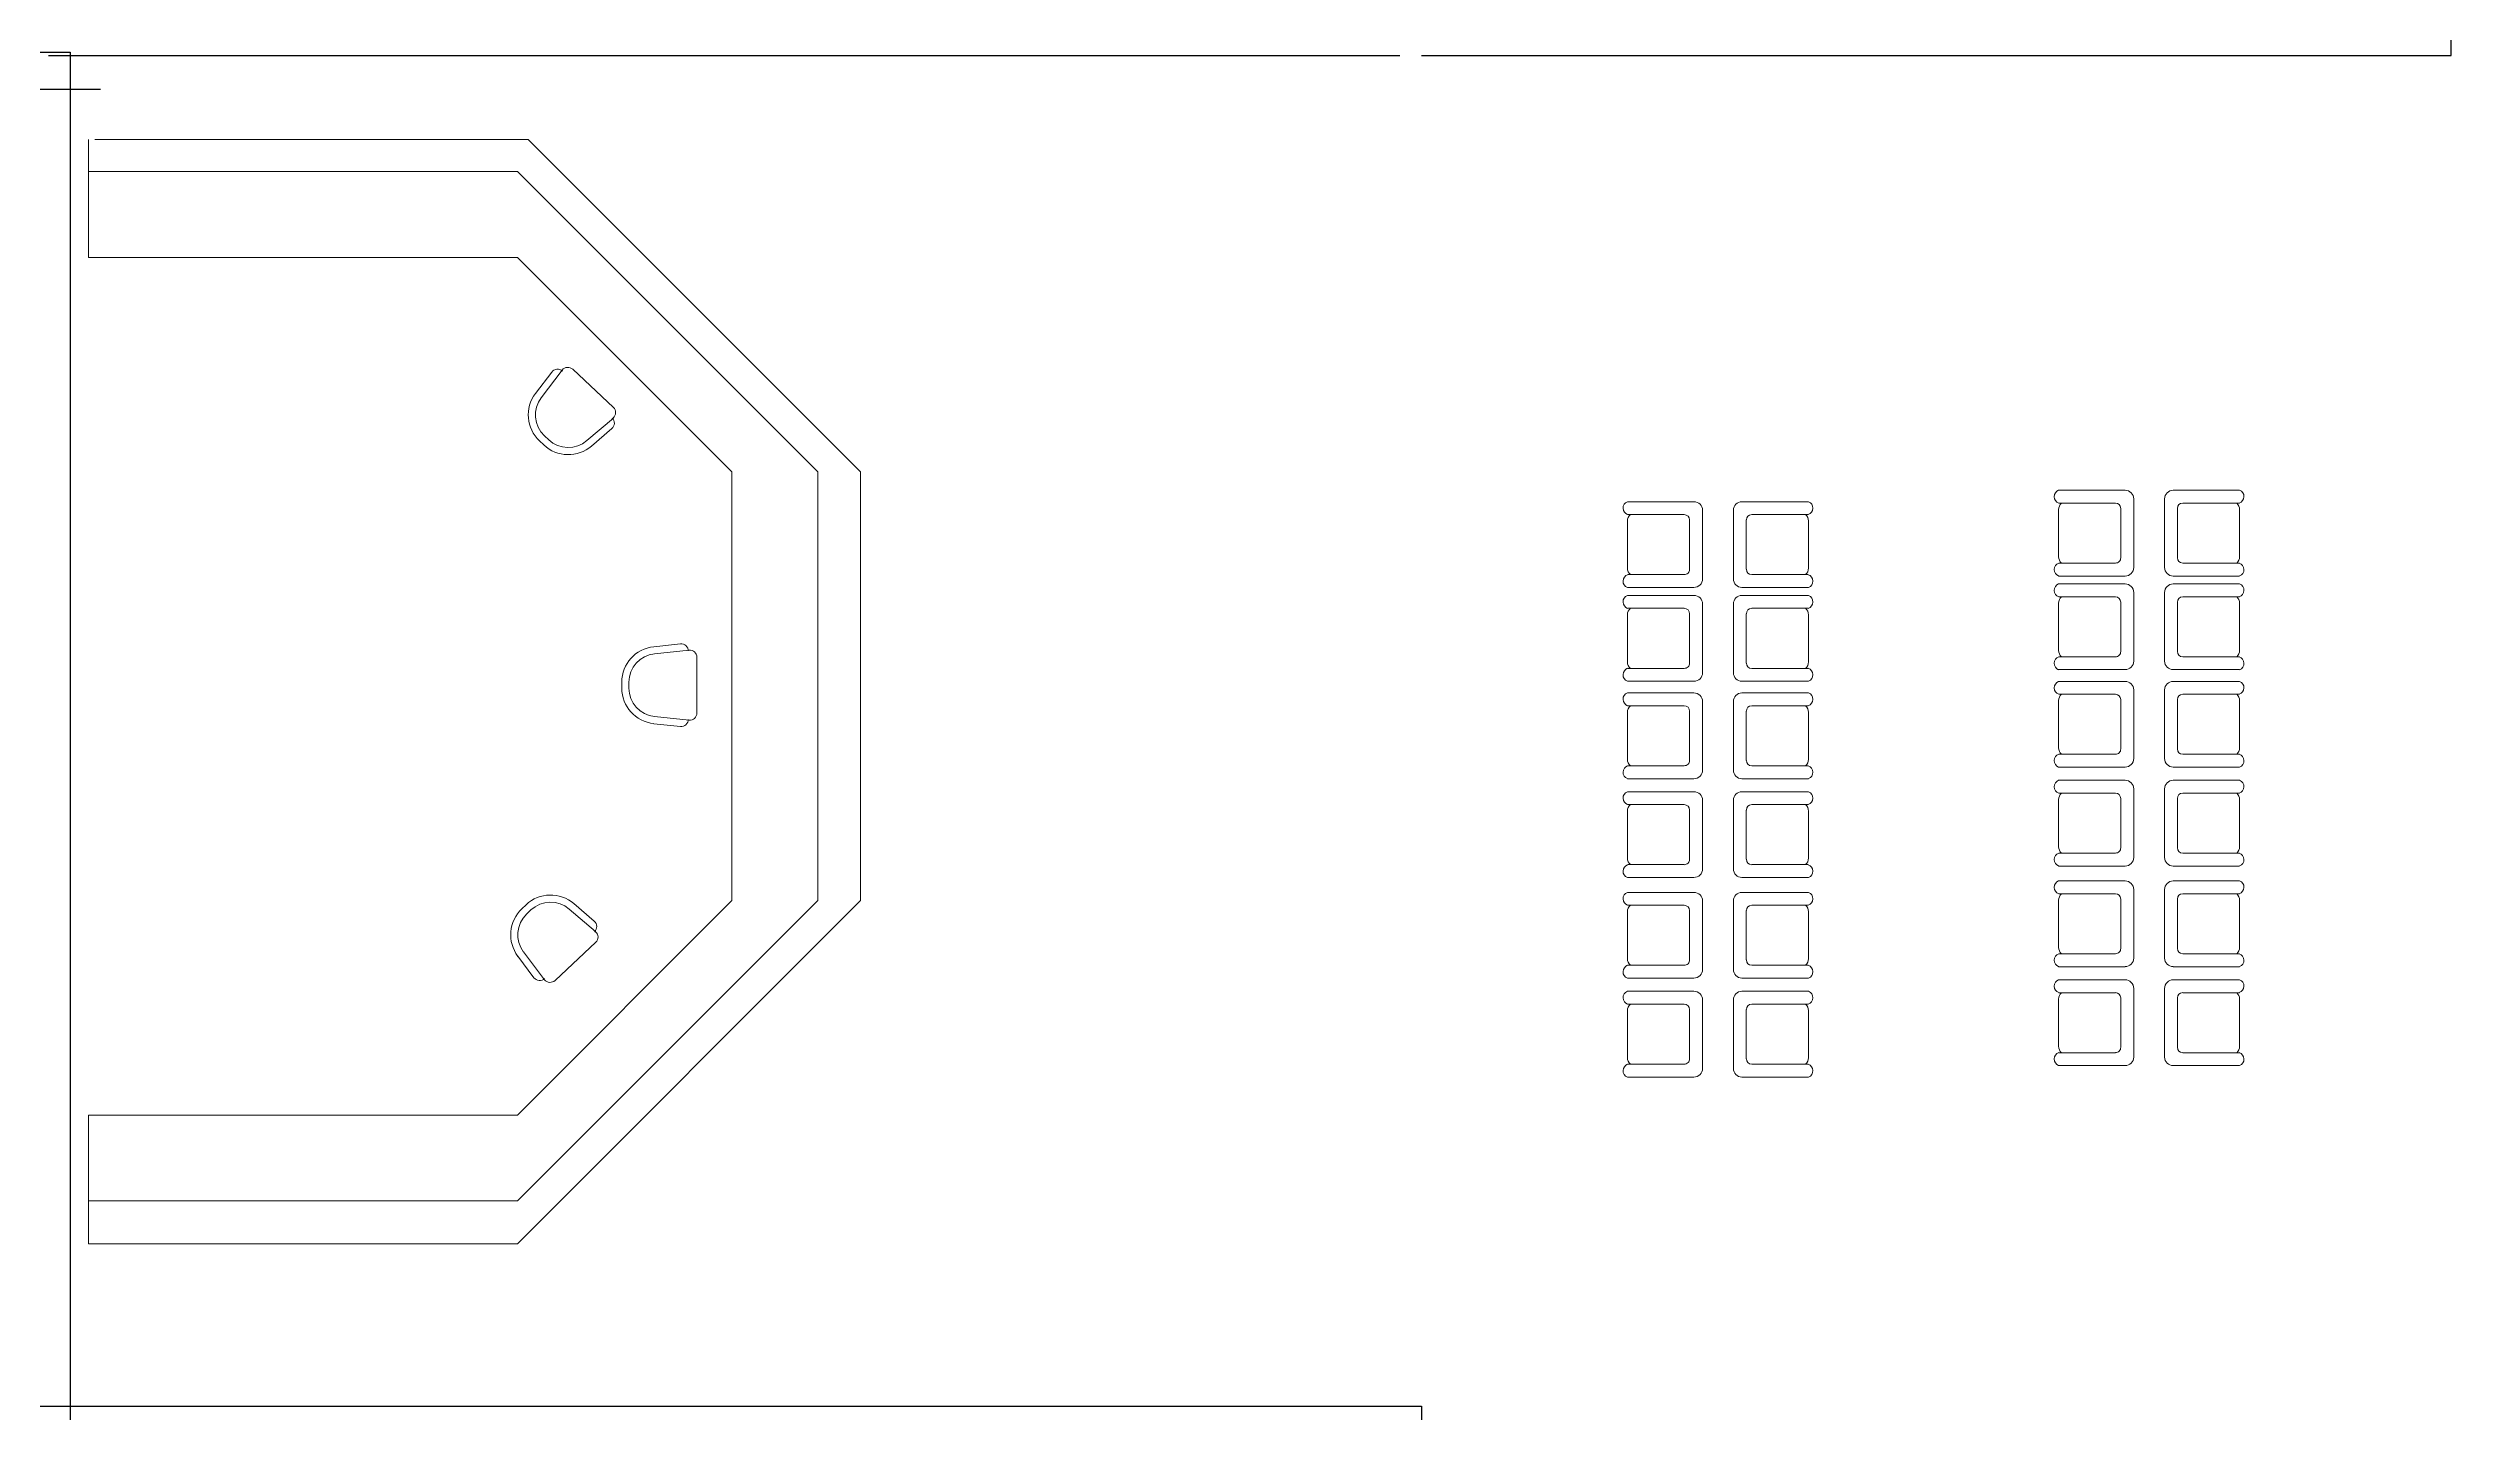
# Model space of a CAD drawing. Extents: x -3700 to 3801, y 313 to 399.
# Drawn here: x 94.27 to 111.22, y 367.84 to 377.37 of the extents above; entities that cross this region are included whole.
import ezdxf
from ezdxf import colors
from ezdxf.entities.mleader import LeaderData, LeaderLine
from ezdxf.math import Vec2, Vec3

# ---------------------------------------------------------------- set-up
doc = ezdxf.new("R2010")
doc.units = 0
doc.header["$LTSCALE"] = 0.15
for name, color, linetype in [('0 sockets', 252, 'Continuous'), ('0 WIRINF', 2, 'Continuous'), ('bound', 252, 'Continuous')]:
    doc.layers.add(name, color=color, linetype=linetype)
for name, color, linetype, lineweight in [('anal', 252, 'Continuous', 20), ('FUR', 252, 'Continuous', 9), ('wall', 252, 'Continuous', 30)]:
    doc.layers.add(name, color=color, linetype=linetype, lineweight=lineweight)

# ---------------------------------------------------------------- blocks, each defined once
blk = doc.blocks.new('ARCH')
at = {"layer": 'anal'}
for p, q in [((94.554, 375.912), (94.554, 376.737)), ((94.6, 376.737), (97.629, 376.737)), ((99.954, 374.412), (97.629, 376.737)), ((97.554, 376.512), (94.554, 376.512)), ((97.554, 376.512), (99.654, 374.412)), ((97.554, 375.912), (94.554, 375.912)), ((99.054, 374.412), (97.554, 375.912)), ((99.054, 371.412), (99.054, 374.412)), ((99.654, 371.412), (99.654, 374.412)), ((99.954, 371.412), (99.954, 374.412)), ((99.954, 371.412), (97.554, 369.012)), ((99.654, 371.412), (97.554, 369.312)), ((97.554, 369.912), (99.054, 371.412)), ((97.554, 369.912), (94.554, 369.912)), ((94.554, 369.012), (94.554, 369.912)), ((97.554, 369.312), (94.554, 369.312)), ((97.554, 369.012), (94.554, 369.012))]:
    blk.add_line(p, q, dxfattribs=at)
at = {"layer": 'bound', "color": 2}
blk.add_lwpolyline([(91.902, 377.348), (94.426, 377.348), (94.426, 312.722), (-14.994, 312.722), (-14.994, 377.09), (94.639, 377.09)], dxfattribs=at)
at = {"layer": 'FUR'}
for p, q in [((98.226, 374.862), (97.941, 375.13)), ((97.794, 375.11), (97.681, 374.96)), ((97.867, 375.124), (97.721, 374.93)), ((98.225, 374.788), (98.04, 374.63)), ((97.709, 374.628), (97.738, 374.6)), ((97.743, 374.664), (97.773, 374.636)), ((98.215, 374.714), (98.072, 374.592)), ((108.796, 374.283), (108.331, 374.283)), ((109.132, 374.283), (109.597, 374.283)), ((105.781, 374.203), (105.316, 374.203)), ((105.713, 374.113), (105.318, 374.113)), ((105.841, 373.663), (105.841, 374.143)), ((106.057, 373.663), (106.057, 374.143)), ((106.117, 374.203), (106.582, 374.203)), ((106.185, 374.113), (106.58, 374.113)), ((108.331, 374.148), (108.331, 373.818)), ((108.728, 374.193), (108.333, 374.193)), ((108.766, 373.811), (108.766, 374.156)), ((108.856, 373.743), (108.856, 374.223)), ((109.072, 373.743), (109.072, 374.223)), ((109.162, 373.811), (109.162, 374.156)), ((109.199, 374.193), (109.595, 374.193)), ((109.597, 374.148), (109.597, 373.818)), ((105.316, 374.068), (105.316, 373.738)), ((105.751, 373.73), (105.751, 374.075)), ((106.147, 373.73), (106.147, 374.075)), ((106.582, 374.068), (106.582, 373.738)), ((108.333, 373.773), (108.728, 373.773)), ((109.595, 373.773), (109.199, 373.773)), ((105.316, 373.603), (105.781, 373.603)), ((105.318, 373.693), (105.713, 373.693)), ((106.582, 373.603), (106.117, 373.603)), ((106.58, 373.693), (106.185, 373.693)), ((108.331, 373.683), (108.796, 373.683)), ((108.796, 373.628), (108.331, 373.628)), ((109.597, 373.683), (109.132, 373.683)), ((109.132, 373.628), (109.597, 373.628)), ((105.781, 373.547), (105.316, 373.547)), ((105.713, 373.457), (105.318, 373.457)), ((105.841, 373.007), (105.841, 373.487)), ((106.057, 373.007), (106.057, 373.487)), ((106.117, 373.547), (106.582, 373.547)), ((106.185, 373.457), (106.58, 373.457)), ((108.331, 373.493), (108.331, 373.163)), ((108.728, 373.538), (108.333, 373.538)), ((108.766, 373.155), (108.766, 373.5)), ((108.856, 373.088), (108.856, 373.568)), ((109.072, 373.088), (109.072, 373.568)), ((109.162, 373.155), (109.162, 373.5)), ((109.199, 373.538), (109.595, 373.538)), ((109.597, 373.493), (109.597, 373.163)), ((105.316, 373.412), (105.316, 373.082)), ((105.751, 373.074), (105.751, 373.419)), ((106.147, 373.074), (106.147, 373.419)), ((106.582, 373.412), (106.582, 373.082)), ((98.694, 373.208), (98.507, 373.188)), ((98.755, 373.165), (98.513, 373.139)), ((98.809, 372.724), (98.809, 373.115)), ((108.333, 373.118), (108.728, 373.118)), ((109.595, 373.118), (109.199, 373.118)), ((98.284, 372.94), (98.284, 372.899)), ((98.334, 372.94), (98.334, 372.899)), ((105.316, 372.947), (105.781, 372.947)), ((105.318, 373.037), (105.713, 373.037)), ((106.582, 372.947), (106.117, 372.947)), ((106.58, 373.037), (106.185, 373.037)), ((108.331, 373.028), (108.796, 373.028)), ((108.796, 372.946), (108.331, 372.946)), ((109.597, 373.028), (109.132, 373.028)), ((109.132, 372.946), (109.597, 372.946)), ((105.781, 372.865), (105.316, 372.865)), ((105.713, 372.775), (105.318, 372.775)), ((105.841, 372.325), (105.841, 372.805)), ((106.057, 372.325), (106.057, 372.805)), ((106.117, 372.865), (106.582, 372.865)), ((106.185, 372.775), (106.58, 372.775)), ((108.331, 372.811), (108.331, 372.481)), ((108.728, 372.856), (108.333, 372.856)), ((108.766, 372.473), (108.766, 372.818)), ((108.856, 372.406), (108.856, 372.886)), ((109.072, 372.406), (109.072, 372.886)), ((109.162, 372.473), (109.162, 372.818)), ((109.199, 372.856), (109.595, 372.856)), ((109.597, 372.811), (109.597, 372.481)), ((98.694, 372.63), (98.507, 372.65)), ((98.755, 372.674), (98.513, 372.7)), ((105.316, 372.73), (105.316, 372.4)), ((105.751, 372.393), (105.751, 372.738)), ((106.147, 372.393), (106.147, 372.738)), ((106.582, 372.73), (106.582, 372.4)), ((108.333, 372.436), (108.728, 372.436)), ((109.595, 372.436), (109.199, 372.436)), ((105.316, 372.265), (105.781, 372.265)), ((105.318, 372.355), (105.713, 372.355)), ((106.582, 372.265), (106.117, 372.265)), ((106.58, 372.355), (106.185, 372.355)), ((108.331, 372.346), (108.796, 372.346)), ((108.796, 372.254), (108.331, 372.254)), ((109.597, 372.346), (109.132, 372.346)), ((109.132, 372.254), (109.597, 372.254)), ((105.781, 372.174), (105.316, 372.174)), ((105.713, 372.084), (105.318, 372.084)), ((105.841, 371.634), (105.841, 372.114)), ((106.057, 371.634), (106.057, 372.114)), ((106.117, 372.174), (106.582, 372.174)), ((106.185, 372.084), (106.58, 372.084)), ((108.331, 372.119), (108.331, 371.789)), ((108.728, 372.164), (108.333, 372.164)), ((108.766, 371.782), (108.766, 372.127)), ((108.856, 371.714), (108.856, 372.194)), ((109.072, 371.714), (109.072, 372.194)), ((109.162, 371.782), (109.162, 372.127)), ((109.199, 372.164), (109.595, 372.164)), ((109.597, 372.119), (109.597, 371.789)), ((105.316, 372.039), (105.316, 371.709)), ((105.751, 371.701), (105.751, 372.046)), ((106.147, 371.701), (106.147, 372.046)), ((106.582, 372.039), (106.582, 371.709)), ((108.333, 371.744), (108.728, 371.744)), ((109.595, 371.744), (109.199, 371.744)), ((105.316, 371.574), (105.781, 371.574)), ((105.318, 371.664), (105.713, 371.664)), ((106.582, 371.574), (106.117, 371.574)), ((106.58, 371.664), (106.185, 371.664)), ((108.331, 371.654), (108.796, 371.654)), ((109.597, 371.654), (109.132, 371.654)), ((105.781, 371.47), (105.316, 371.47)), ((105.841, 370.93), (105.841, 371.41)), ((106.057, 370.93), (106.057, 371.41)), ((106.117, 371.47), (106.582, 371.47)), ((108.796, 371.55), (108.331, 371.55)), ((108.331, 371.415), (108.331, 371.085)), ((108.728, 371.46), (108.333, 371.46)), ((108.766, 371.078), (108.766, 371.423)), ((108.856, 371.01), (108.856, 371.49)), ((109.072, 371.01), (109.072, 371.49)), ((109.132, 371.55), (109.597, 371.55)), ((109.162, 371.078), (109.162, 371.423)), ((109.199, 371.46), (109.595, 371.46)), ((109.597, 371.415), (109.597, 371.085)), ((97.585, 371.355), (97.615, 371.383)), ((97.619, 371.319), (97.649, 371.347)), ((98.101, 371.195), (97.916, 371.353)), ((98.091, 371.269), (97.949, 371.391)), ((105.316, 371.335), (105.316, 371.005)), ((105.713, 371.38), (105.318, 371.38)), ((105.751, 370.997), (105.751, 371.342)), ((106.147, 370.997), (106.147, 371.342)), ((106.185, 371.38), (106.58, 371.38)), ((106.582, 371.335), (106.582, 371.005)), ((98.102, 371.121), (97.817, 370.853)), ((97.67, 370.873), (97.557, 371.023)), ((97.744, 370.859), (97.597, 371.053)), ((105.318, 370.96), (105.713, 370.96)), ((106.58, 370.96), (106.185, 370.96)), ((108.331, 370.95), (108.796, 370.95)), ((108.333, 371.04), (108.728, 371.04)), ((109.597, 370.95), (109.132, 370.95)), ((109.595, 371.04), (109.199, 371.04)), ((105.316, 370.87), (105.781, 370.87)), ((105.781, 370.778), (105.316, 370.778)), ((106.582, 370.87), (106.117, 370.87)), ((106.117, 370.778), (106.582, 370.778)), ((108.796, 370.858), (108.331, 370.858)), ((108.331, 370.723), (108.331, 370.393)), ((108.728, 370.768), (108.333, 370.768)), ((108.766, 370.386), (108.766, 370.731)), ((108.856, 370.318), (108.856, 370.798)), ((109.072, 370.318), (109.072, 370.798)), ((109.132, 370.858), (109.597, 370.858)), ((109.162, 370.386), (109.162, 370.731)), ((109.199, 370.768), (109.595, 370.768)), ((109.597, 370.723), (109.597, 370.393)), ((105.316, 370.643), (105.316, 370.313)), ((105.713, 370.688), (105.318, 370.688)), ((105.751, 370.305), (105.751, 370.65)), ((105.841, 370.238), (105.841, 370.718)), ((106.057, 370.238), (106.057, 370.718)), ((106.147, 370.305), (106.147, 370.65)), ((106.185, 370.688), (106.58, 370.688)), ((106.582, 370.643), (106.582, 370.313)), ((105.318, 370.268), (105.713, 370.268)), ((106.58, 370.268), (106.185, 370.268)), ((108.331, 370.258), (108.796, 370.258)), ((108.333, 370.348), (108.728, 370.348)), ((109.597, 370.258), (109.132, 370.258)), ((109.595, 370.348), (109.199, 370.348)), ((105.316, 370.178), (105.781, 370.178)), ((106.582, 370.178), (106.117, 370.178))]:
    blk.add_line(p, q, dxfattribs=at)
for centre, radius, start, end in [((97.834, 375.08), 0.05, 46.7453, 142.8883), ((97.907, 375.093), 0.05, 46.7453, 141.715), ((97.88, 374.81), 0.25, 142.8883, 226.7453), ((97.88, 374.81), 0.2, 142.8883, 226.7453), ((98.182, 374.752), 0.05, 310.6023, 46.7453), ((98.191, 374.826), 0.05, 311.7756, 46.7453), ((97.91, 374.782), 0.2, 226.7453, 310.6023), ((97.91, 374.782), 0.25, 226.7453, 310.6023), ((98.534, 372.94), 0.25, 96.143, 180), ((98.534, 372.94), 0.2, 96.143, 180), ((98.699, 373.159), 0.05, 0, 96.143), ((98.759, 373.115), 0.05, 0, 94.9697), ((98.534, 372.899), 0.25, 180, 263.857), ((98.534, 372.899), 0.2, 180, 263.857), ((98.699, 372.68), 0.05, 263.857, 0), ((98.759, 372.724), 0.05, 265.0303, 0), ((97.786, 371.201), 0.25, 49.3977, 133.2547), ((97.786, 371.201), 0.2, 49.3977, 133.2547), ((97.757, 371.173), 0.25, 133.2547, 217.1117), ((97.757, 371.173), 0.2, 133.2547, 217.1117), ((98.059, 371.231), 0.05, 313.2547, 49.3977), ((98.068, 371.157), 0.05, 313.2547, 48.2244), ((97.71, 370.903), 0.05, 217.1117, 313.2547), ((97.783, 370.89), 0.05, 218.285, 313.2547)]:
    blk.add_arc(centre, radius, start, end, dxfattribs=at)
for centre, major_axis, start_param, end_param in [((108.348, 374.239), (-0.0339, 0.0339), 5.87299, 8.310278), ((108.796, 374.223), (-0.0424, 0.0424), 3.926991, 5.497787), ((105.333, 374.158), (-0.0339, 0.0339), 5.87299, 8.310278), ((105.376, 374.068), (-0.0424, 0.0424), 6.220521, 7.068583), ((105.713, 374.075), (-0.0265, 0.0265), 3.926991, 5.497787), ((105.781, 374.143), (-0.0424, 0.0424), 3.926991, 5.497787), ((108.391, 374.148), (-0.0424, 0.0424), 6.220521, 7.068583), ((108.728, 374.156), (-0.0265, 0.0265), 3.926991, 5.497787), ((108.348, 373.728), (-0.0339, -0.0339), 4.256093, 6.69338), ((108.391, 373.818), (-0.0424, -0.0424), -0.785398, 0.062664), ((108.728, 373.811), (-0.0265, 0.0265), 2.356194, 3.926991), ((105.333, 373.647), (-0.0339, -0.0339), 4.256093, 6.69338), ((105.376, 373.738), (-0.0424, -0.0424), -0.785398, 0.062664), ((105.713, 373.73), (-0.0265, 0.0265), 2.356194, 3.926991), ((105.781, 373.663), (-0.0424, -0.0424), 0.785398, 2.356194), ((108.348, 373.583), (-0.0339, 0.0339), 5.87299, 8.310278), ((108.796, 373.743), (-0.0424, -0.0424), 0.785398, 2.356194), ((108.796, 373.568), (-0.0424, 0.0424), 3.926991, 5.497787), ((105.333, 373.502), (-0.0339, 0.0339), 5.87299, 8.310278), ((105.376, 373.412), (-0.0424, 0.0424), 6.220521, 7.068583), ((105.713, 373.419), (-0.0265, 0.0265), 3.926991, 5.497787), ((105.781, 373.487), (-0.0424, 0.0424), 3.926991, 5.497787), ((108.391, 373.493), (-0.0424, 0.0424), 6.220521, 7.068583), ((108.728, 373.5), (-0.0265, 0.0265), 3.926991, 5.497787), ((108.348, 373.072), (-0.0339, -0.0339), 4.256093, 6.69338), ((108.391, 373.163), (-0.0424, -0.0424), -0.785398, 0.062664), ((108.728, 373.155), (-0.0265, 0.0265), 2.356194, 3.926991), ((105.333, 372.992), (-0.0339, -0.0339), 4.256093, 6.69338), ((105.376, 373.082), (-0.0424, -0.0424), -0.785398, 0.062664), ((105.713, 373.074), (-0.0265, 0.0265), 2.356194, 3.926991), ((105.781, 373.007), (-0.0424, -0.0424), 0.785398, 2.356194), ((108.348, 372.901), (-0.0339, 0.0339), 5.87299, 8.310278), ((108.796, 373.088), (-0.0424, -0.0424), 0.785398, 2.356194), ((108.796, 372.886), (-0.0424, 0.0424), 3.926991, 5.497787), ((105.333, 372.821), (-0.0339, 0.0339), 5.87299, 8.310278), ((105.376, 372.73), (-0.0424, 0.0424), 6.220521, 7.068583), ((105.713, 372.738), (-0.0265, 0.0265), 3.926991, 5.497787), ((105.781, 372.805), (-0.0424, 0.0424), 3.926991, 5.497787), ((108.391, 372.811), (-0.0424, 0.0424), 6.220521, 7.068583), ((108.728, 372.818), (-0.0265, 0.0265), 3.926991, 5.497787), ((108.348, 372.391), (-0.0339, -0.0339), 4.256093, 6.69338), ((108.391, 372.481), (-0.0424, -0.0424), -0.785398, 0.062664), ((108.728, 372.473), (-0.0265, 0.0265), 2.356194, 3.926991), ((105.333, 372.31), (-0.0339, -0.0339), 4.256093, 6.69338), ((105.376, 372.4), (-0.0424, -0.0424), -0.785398, 0.062664), ((105.713, 372.393), (-0.0265, 0.0265), 2.356194, 3.926991), ((105.781, 372.325), (-0.0424, -0.0424), 0.785398, 2.356194), ((108.348, 372.209), (-0.0339, 0.0339), 5.87299, 8.310278), ((108.796, 372.406), (-0.0424, -0.0424), 0.785398, 2.356194), ((108.796, 372.194), (-0.0424, 0.0424), 3.926991, 5.497787), ((105.333, 372.129), (-0.0339, 0.0339), 5.87299, 8.310278), ((105.376, 372.039), (-0.0424, 0.0424), 6.220521, 7.068583), ((105.713, 372.046), (-0.0265, 0.0265), 3.926991, 5.497787), ((105.781, 372.114), (-0.0424, 0.0424), 3.926991, 5.497787), ((108.391, 372.119), (-0.0424, 0.0424), 6.220521, 7.068583), ((108.728, 372.127), (-0.0265, 0.0265), 3.926991, 5.497787), ((108.348, 371.699), (-0.0339, -0.0339), 4.256093, 6.69338), ((108.391, 371.789), (-0.0424, -0.0424), -0.785398, 0.062664), ((108.728, 371.782), (-0.0265, 0.0265), 2.356194, 3.926991), ((105.333, 371.618), (-0.0339, -0.0339), 4.256093, 6.69338), ((105.376, 371.709), (-0.0424, -0.0424), -0.785398, 0.062664), ((105.713, 371.701), (-0.0265, 0.0265), 2.356194, 3.926991), ((105.781, 371.634), (-0.0424, -0.0424), 0.785398, 2.356194), ((108.796, 371.714), (-0.0424, -0.0424), 0.785398, 2.356194), ((105.333, 371.425), (-0.0339, 0.0339), 5.87299, 8.310278), ((105.781, 371.41), (-0.0424, 0.0424), 3.926991, 5.497787), ((108.348, 371.506), (-0.0339, 0.0339), 5.87299, 8.310278), ((108.391, 371.415), (-0.0424, 0.0424), 6.220521, 7.068583), ((108.728, 371.423), (-0.0265, 0.0265), 3.926991, 5.497787), ((108.796, 371.49), (-0.0424, 0.0424), 3.926991, 5.497787), ((105.376, 371.335), (-0.0424, 0.0424), 6.220521, 7.068583), ((105.713, 371.342), (-0.0265, 0.0265), 3.926991, 5.497787), ((108.391, 371.085), (-0.0424, -0.0424), -0.785398, 0.062664), ((108.728, 371.078), (-0.0265, 0.0265), 2.356194, 3.926991), ((105.333, 370.914), (-0.0339, -0.0339), 4.256093, 6.69338), ((105.376, 371.005), (-0.0424, -0.0424), -0.785398, 0.062664), ((105.713, 370.997), (-0.0265, 0.0265), 2.356194, 3.926991), ((105.781, 370.93), (-0.0424, -0.0424), 0.785398, 2.356194), ((108.348, 370.995), (-0.0339, -0.0339), 4.256093, 6.69338), ((108.796, 371.01), (-0.0424, -0.0424), 0.785398, 2.356194), ((105.333, 370.733), (-0.0339, 0.0339), 5.87299, 8.310278), ((105.781, 370.718), (-0.0424, 0.0424), 3.926991, 5.497787), ((108.348, 370.814), (-0.0339, 0.0339), 5.87299, 8.310278), ((108.391, 370.723), (-0.0424, 0.0424), 6.220521, 7.068583), ((108.728, 370.731), (-0.0265, 0.0265), 3.926991, 5.497787), ((108.796, 370.798), (-0.0424, 0.0424), 3.926991, 5.497787), ((105.376, 370.643), (-0.0424, 0.0424), 6.220521, 7.068583), ((105.713, 370.65), (-0.0265, 0.0265), 3.926991, 5.497787), ((108.391, 370.393), (-0.0424, -0.0424), -0.785398, 0.062664), ((108.728, 370.386), (-0.0265, 0.0265), 2.356194, 3.926991), ((105.333, 370.222), (-0.0339, -0.0339), 4.256093, 6.69338), ((105.376, 370.313), (-0.0424, -0.0424), -0.785398, 0.062664), ((105.713, 370.305), (-0.0265, 0.0265), 2.356194, 3.926991), ((105.781, 370.238), (-0.0424, -0.0424), 0.785398, 2.356194), ((108.348, 370.303), (-0.0339, -0.0339), 4.256093, 6.69338), ((108.796, 370.318), (-0.0424, -0.0424), 0.785398, 2.356194)]:
    blk.add_ellipse(centre, major_axis=major_axis, ratio=1, start_param=start_param, end_param=end_param, dxfattribs=at)
at = {"layer": 'FUR', "extrusion": (0, 0, -1)}
for centre, major_axis, start_param, end_param in [((109.132, 374.223), (-0.0424, -0.0424), 0.785398, 2.356194), ((109.579, 374.239), (-0.0339, -0.0339), 2.731397, 5.168685), ((106.117, 374.143), (-0.0424, -0.0424), 0.785398, 2.356194), ((106.185, 374.075), (-0.0265, 0.0265), -0.785398, 0.785398), ((106.522, 374.068), (-0.0424, -0.0424), 3.078929, 3.926991), ((106.565, 374.158), (-0.0339, -0.0339), 2.731397, 5.168685), ((109.199, 374.156), (-0.0265, 0.0265), -0.785398, 0.785398), ((109.537, 374.148), (-0.0424, -0.0424), 3.078929, 3.926991), ((109.199, 373.811), (-0.0265, 0.0265), 3.926991, 5.497787), ((109.537, 373.818), (-0.0424, 0.0424), 2.356194, 3.204257), ((109.579, 373.728), (-0.0339, 0.0339), 1.1145, 3.551788), ((106.117, 373.663), (-0.0424, 0.0424), 3.926991, 5.497787), ((106.185, 373.73), (-0.0265, 0.0265), 3.926991, 5.497787), ((106.522, 373.738), (-0.0424, 0.0424), 2.356194, 3.204257), ((106.565, 373.647), (-0.0339, 0.0339), 1.1145, 3.551788), ((109.132, 373.743), (-0.0424, 0.0424), 3.926991, 5.497787), ((109.132, 373.568), (-0.0424, -0.0424), 0.785398, 2.356194), ((109.579, 373.583), (-0.0339, -0.0339), 2.731397, 5.168685), ((106.117, 373.487), (-0.0424, -0.0424), 0.785398, 2.356194), ((106.185, 373.419), (-0.0265, 0.0265), -0.785398, 0.785398), ((106.522, 373.412), (-0.0424, -0.0424), 3.078929, 3.926991), ((106.565, 373.502), (-0.0339, -0.0339), 2.731397, 5.168685), ((109.199, 373.5), (-0.0265, 0.0265), -0.785398, 0.785398), ((109.537, 373.493), (-0.0424, -0.0424), 3.078929, 3.926991), ((109.199, 373.155), (-0.0265, 0.0265), 3.926991, 5.497787), ((109.537, 373.163), (-0.0424, 0.0424), 2.356194, 3.204257), ((109.579, 373.072), (-0.0339, 0.0339), 1.1145, 3.551788), ((106.117, 373.007), (-0.0424, 0.0424), 3.926991, 5.497787), ((106.185, 373.074), (-0.0265, 0.0265), 3.926991, 5.497787), ((106.522, 373.082), (-0.0424, 0.0424), 2.356194, 3.204257), ((106.565, 372.992), (-0.0339, 0.0339), 1.1145, 3.551788), ((109.132, 373.088), (-0.0424, 0.0424), 3.926991, 5.497787), ((109.132, 372.886), (-0.0424, -0.0424), 0.785398, 2.356194), ((109.579, 372.901), (-0.0339, -0.0339), 2.731397, 5.168685), ((106.117, 372.805), (-0.0424, -0.0424), 0.785398, 2.356194), ((106.185, 372.738), (-0.0265, 0.0265), -0.785398, 0.785398), ((106.522, 372.73), (-0.0424, -0.0424), 3.078929, 3.926991), ((106.565, 372.821), (-0.0339, -0.0339), 2.731397, 5.168685), ((109.199, 372.818), (-0.0265, 0.0265), -0.785398, 0.785398), ((109.537, 372.811), (-0.0424, -0.0424), 3.078929, 3.926991), ((109.199, 372.473), (-0.0265, 0.0265), 3.926991, 5.497787), ((109.537, 372.481), (-0.0424, 0.0424), 2.356194, 3.204257), ((109.579, 372.391), (-0.0339, 0.0339), 1.1145, 3.551788), ((106.117, 372.325), (-0.0424, 0.0424), 3.926991, 5.497787), ((106.185, 372.393), (-0.0265, 0.0265), 3.926991, 5.497787), ((106.522, 372.4), (-0.0424, 0.0424), 2.356194, 3.204257), ((106.565, 372.31), (-0.0339, 0.0339), 1.1145, 3.551788), ((109.132, 372.406), (-0.0424, 0.0424), 3.926991, 5.497787), ((109.132, 372.194), (-0.0424, -0.0424), 0.785398, 2.356194), ((109.579, 372.209), (-0.0339, -0.0339), 2.731397, 5.168685), ((106.117, 372.114), (-0.0424, -0.0424), 0.785398, 2.356194), ((106.185, 372.046), (-0.0265, 0.0265), -0.785398, 0.785398), ((106.522, 372.039), (-0.0424, -0.0424), 3.078929, 3.926991), ((106.565, 372.129), (-0.0339, -0.0339), 2.731397, 5.168685), ((109.199, 372.127), (-0.0265, 0.0265), -0.785398, 0.785398), ((109.537, 372.119), (-0.0424, -0.0424), 3.078929, 3.926991), ((109.199, 371.782), (-0.0265, 0.0265), 3.926991, 5.497787), ((109.537, 371.789), (-0.0424, 0.0424), 2.356194, 3.204257), ((109.579, 371.699), (-0.0339, 0.0339), 1.1145, 3.551788), ((106.117, 371.634), (-0.0424, 0.0424), 3.926991, 5.497787), ((106.185, 371.701), (-0.0265, 0.0265), 3.926991, 5.497787), ((106.522, 371.709), (-0.0424, 0.0424), 2.356194, 3.204257), ((106.565, 371.618), (-0.0339, 0.0339), 1.1145, 3.551788), ((109.132, 371.714), (-0.0424, 0.0424), 3.926991, 5.497787), ((106.117, 371.41), (-0.0424, -0.0424), 0.785398, 2.356194), ((106.565, 371.425), (-0.0339, -0.0339), 2.731397, 5.168685), ((109.132, 371.49), (-0.0424, -0.0424), 0.785398, 2.356194), ((109.199, 371.423), (-0.0265, 0.0265), -0.785398, 0.785398), ((109.537, 371.415), (-0.0424, -0.0424), 3.078929, 3.926991), ((109.579, 371.506), (-0.0339, -0.0339), 2.731397, 5.168685), ((106.185, 371.342), (-0.0265, 0.0265), -0.785398, 0.785398), ((106.522, 371.335), (-0.0424, -0.0424), 3.078929, 3.926991), ((109.199, 371.078), (-0.0265, 0.0265), 3.926991, 5.497787), ((109.537, 371.085), (-0.0424, 0.0424), 2.356194, 3.204257), ((106.117, 370.93), (-0.0424, 0.0424), 3.926991, 5.497787), ((106.185, 370.997), (-0.0265, 0.0265), 3.926991, 5.497787), ((106.522, 371.005), (-0.0424, 0.0424), 2.356194, 3.204257), ((106.565, 370.914), (-0.0339, 0.0339), 1.1145, 3.551788), ((109.132, 371.01), (-0.0424, 0.0424), 3.926991, 5.497787), ((109.579, 370.995), (-0.0339, 0.0339), 1.1145, 3.551788), ((106.117, 370.718), (-0.0424, -0.0424), 0.785398, 2.356194), ((106.565, 370.733), (-0.0339, -0.0339), 2.731397, 5.168685), ((109.132, 370.798), (-0.0424, -0.0424), 0.785398, 2.356194), ((109.199, 370.731), (-0.0265, 0.0265), -0.785398, 0.785398), ((109.537, 370.723), (-0.0424, -0.0424), 3.078929, 3.926991), ((109.579, 370.814), (-0.0339, -0.0339), 2.731397, 5.168685), ((106.185, 370.65), (-0.0265, 0.0265), -0.785398, 0.785398), ((106.522, 370.643), (-0.0424, -0.0424), 3.078929, 3.926991), ((109.199, 370.386), (-0.0265, 0.0265), 3.926991, 5.497787), ((109.537, 370.393), (-0.0424, 0.0424), 2.356194, 3.204257), ((106.117, 370.238), (-0.0424, 0.0424), 3.926991, 5.497787), ((106.185, 370.305), (-0.0265, 0.0265), 3.926991, 5.497787), ((106.522, 370.313), (-0.0424, 0.0424), 2.356194, 3.204257), ((106.565, 370.222), (-0.0339, 0.0339), 1.1145, 3.551788), ((109.132, 370.318), (-0.0424, 0.0424), 3.926991, 5.497787), ((109.579, 370.303), (-0.0339, 0.0339), 1.1145, 3.551788)]:
    blk.add_ellipse(centre, major_axis=major_axis, ratio=1, start_param=start_param, end_param=end_param, dxfattribs=at)
at = {"layer": 'wall'}
for p, q in [((111.075, 377.325), (111.075, 381.061)), ((94.275, 377.325), (103.725, 377.325)), ((103.875, 377.325), (111.075, 377.325)), ((94.2, 367.875), (103.875, 367.875)), ((103.875, 367.875), (103.875, 359.626))]:
    blk.add_line(p, q, dxfattribs=at)

msp = doc.modelspace()

# ---------------------------------------------------------------- block references
at = {"layer": '0 sockets', "color": 3}
msp.add_blockref('ARCH', (0, 0), dxfattribs=at)

# ---------------------------------------------------------------- leaders
at = {"layer": '0 WIRINF', "color": 3}
ml = msp.add_multileader_mtext('Standard', dxfattribs=at)
ml.set_content(' UTP CAT6 CABLE\\P?20 MM EXPOSED UPVC COND\\PTYPICAL', color=3)
ml.set_leader_properties()
ml.build(insert=Vec2(0, 0))
ml.multileader.update_dxf_attribs({"text_right_attachment_type": 6, "dogleg_length": 0.05, "arrow_head_size": 0.2})
ctx = ml.context
ctx.base_point, ctx.char_height, ctx.arrow_head_size, ctx.landing_gap_size = Vec3(20.66212, 368.12643), 0.05, 0.2, 0.01
ctx.right_attachment = 6
notes = []
notes.append((ctx, [(0, (1, 1, 0), (20.61212, 368.12643), (1, 0), 0.05, [(0, [(19.18118, 368.34665)], 0, [])])]))
ctx.mtext.insert, ctx.mtext.width, ctx.mtext.flow_direction = Vec3(20.67212, 368.15143), 3712.5, 5
for ctx, leaders in notes:
    for number, flags, end, landing, length, lines in leaders:
        leader = LeaderData()
        leader.index, (leader.has_last_leader_line, leader.has_dogleg_vector, leader.attachment_direction) = number, flags
        leader.last_leader_point, leader.dogleg_vector, leader.dogleg_length = Vec3(end), Vec3(landing), length
        for number, points, colour, breaks in lines:
            line = LeaderLine()
            line.index, line.vertices, line.color, line.breaks = number, Vec3.list(points), colors.encode_raw_color(colour), breaks
            leader.lines.append(line)
        ctx.leaders.append(leader)

doc.saveas('drawing.dxf')
